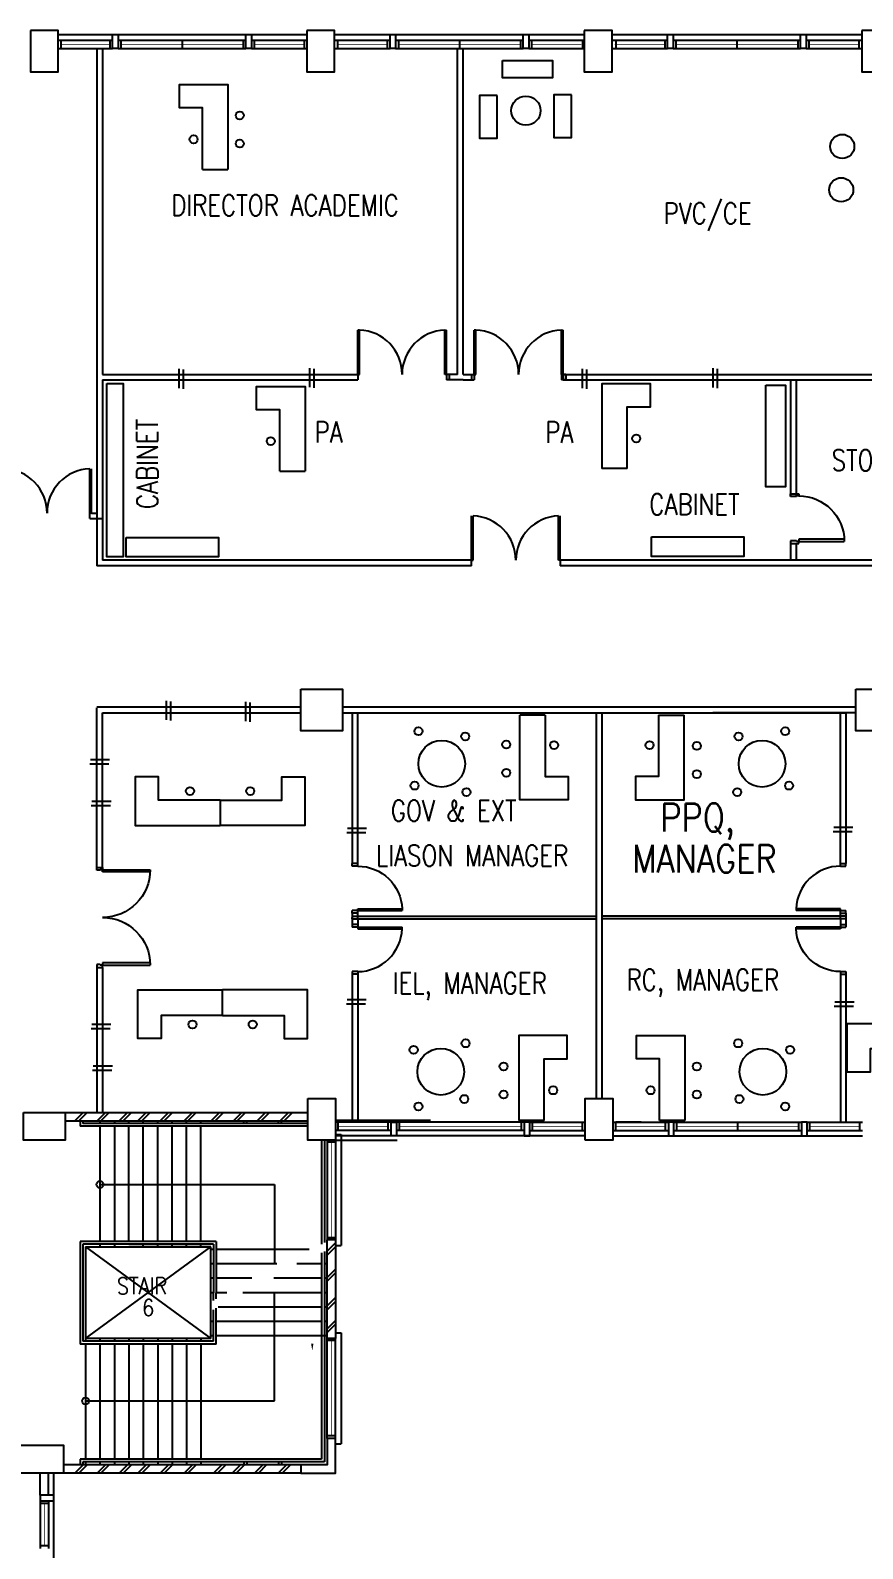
# Model space of a CAD drawing. Extents: x 2284769 to 2400769, y -845223 to -764674.
# Drawn here: x 2365269 to 2380269, y -792037 to -764674 of the extents above; entities that cross this region are included whole.
import ezdxf

# ---------------------------------------------------------------- set-up
doc = ezdxf.new("R2010")
doc.units = 0
doc.header["$LTSCALE"] = 10
doc.header["$MEASUREMENT"] = 0
doc.linetypes.add('DIVIDE', pattern=[1.25, 0.5, -0.25, 0, -0.25, 0, -0.25])
doc.layers.get('0').update_dxf_attribs({"linetype": 'CONTINUOUS'})
for name, color, linetype in [('COL', 3, 'CONTINUOUS'), ('DOOR', 5, 'CONTINUOUS'), ('DR', 7, 'CONTINUOUS'), ('H', 1, 'CONTINUOUS'), ('partition', 7, 'CONTINUOUS'), ('rail', 1, 'CONTINUOUS'), ('stair', 7, 'CONTINUOUS'), ('T50', 4, 'CONTINUOUS'), ('WALL', 2, 'CONTINUOUS'), ('WIN', 5, 'CONTINUOUS'), ('WP', 50, 'DIVIDE')]:
    doc.layers.add(name, color=color, linetype=linetype)
doc.styles.add('DIMTEXT', font='romans.shx', dxfattribs={"width": 0.8, "height": 400})
doc.styles.add('ROMANS', font='romans')

# ---------------------------------------------------------------- blocks, each defined once
blk = doc.blocks.new('DR-900-B')
at = {"layer": 'DR'}
for p, q in [((0, 900), (-150, 900)), ((-150, 900), (-150, 860)), ((-150, 860), (-110, 860)), ((-110, 860), (-110, 850)), ((-110, 850), (0, 850)), ((0, 850), (0, 900)), ((-150, 40), (-970, 40)), ((-969, 80), (-150, 80)), ((-150, 80), (-150, 40)), ((-150, 40), (-110, 40)), ((-150, 0), (-150, 40)), ((0, 0), (-150, 0)), ((-110, 50), (0, 50)), ((-110, 40), (-110, 50)), ((0, 50), (0, 0))]:
    blk.add_line(p, q, dxfattribs=at)
blk.add_arc((-150, 40), 820, 90, 180, dxfattribs=at)
blk = doc.blocks.new('D900')
at = {"layer": 'DOOR', "color": 7}
for p, q in [((50, 100), (50, 899)), ((80, 899), (50, 899)), ((80, 100), (80, 899)), ((0, 100), (0, 0)), ((0, 100), (50, 100)), ((0, 0), (50, 0)), ((50, 100), (50, 0)), ((50, 100), (80, 100)), ((850, 100), (850, 0)), ((850, 100), (900, 100)), ((850, 0), (900, 0)), ((900, 100), (900, 0))]:
    blk.add_line(p, q, dxfattribs=at)
blk.add_arc((50, 100), 800, 0, 87.8509, dxfattribs=at)
blk = doc.blocks.new('D1800-A')
at = {"layer": 'DR'}
for p, q in [((0, 0), (100, 0)), ((0, -50), (0, 0)), ((100, 0), (100, -40)), ((60, -50), (0, -50)), ((100, -40), (60, -40)), ((60, -40), (60, -50)), ((100, -40), (960, -40)), ((100, -80), (100, -40)), ((959, -80), (100, -80)), ((60, -1750), (0, -1750)), ((0, -1750), (0, -1800)), ((0, -1800), (100, -1800)), ((60, -1760), (60, -1750)), ((100, -1760), (60, -1760)), ((959, -1720), (100, -1720)), ((100, -1720), (100, -1760)), ((100, -1760), (960, -1760)), ((100, -1800), (100, -1760))]:
    blk.add_line(p, q, dxfattribs=at)
for centre, start, end in [((100, -40), 270.0001, 0), ((100, -1760), 0, 90)]:
    blk.add_arc(centre, 860, start, end, dxfattribs=at)

msp = doc.modelspace()

# ---------------------------------------------------------------- linework, layer by layer
at = {"color": 0}
for p, q in [((2365769.4, -764749.1), (2370252.4, -764749.1)), ((2370752.4, -764749.1), (2375252.4, -764749.1)), ((2375752.4, -764749.1), (2380252.4, -764749.1)), ((2375269.4, -784599.1), (2370769.4, -784599.1)), ((2375769.4, -784599.1), (2380269.4, -784599.1)), ((2369669.8, -785473.7), (2369669.8, -786904.1)), ((2369669.8, -789374.1), (2369669.8, -787424.1)), ((2365694.4, -796174.1), (2365694.4, -790674.1))]:
    msp.add_line(p, q, dxfattribs=at)
at = {"linetype": 'Continuous', "ltscale": 0.6}
for p, q in [((2368373.3, -767180.4), (2368830.9, -767180.4)), ((2375568.8, -771042), (2375568.8, -772344.6)), ((2378969.4, -770974.1), (2378969.4, -773074.1)), ((2378969.4, -770974.1), (2379069.4, -770974.1)), ((2379069.4, -770974.1), (2379069.4, -773074.1)), ((2370222.2, -771090.3), (2370222.2, -772392.9)), ((2369764.6, -772619.9), (2370222.2, -772619.9)), ((2376026.4, -772571.6), (2375568.8, -772571.6)), ((2378969.4, -773874.1), (2378969.4, -774224.1)), ((2378969.4, -773924.1), (2378969.4, -774224.1)), ((2379069.4, -773924.1), (2379069.4, -774224.1)), ((2366469.4, -779761.4), (2366469.4, -776882.2)), ((2366569.4, -779761.4), (2366569.4, -776973.9)), ((2371069.4, -776973.9), (2371069.4, -779686.4)), ((2371169.4, -779686.4), (2371169.4, -776973.9)), ((2374545.8, -777012.8), (2374088.1, -777012.8)), ((2375569.4, -776973.9), (2379969.4, -776973.9)), ((2376593.1, -777012.8), (2377050.7, -777012.8)), ((2379869.4, -779686.4), (2379869.4, -776973.9)), ((2379969.4, -776973.9), (2379969.4, -779686.4)), ((2368688.8, -778546.2), (2368688.8, -779003.9)), ((2368688.8, -778546.2), (2368688.8, -779003.9)), ((2368688.8, -778546.2), (2368688.8, -779003.9)), ((2371069.4, -780586.4), (2371069.4, -780836.4)), ((2371069.4, -780636.4), (2375469.4, -780636.4)), ((2379969.4, -780636.4), (2375569.4, -780636.4)), ((2379969.4, -780586.4), (2379969.4, -780836.4)), ((2371069.4, -780686.4), (2371069.4, -780661.4)), ((2371069.4, -780686.4), (2375469.4, -780686.4)), ((2379969.4, -780686.4), (2375569.4, -780686.4)), ((2371069.4, -781686.4), (2371069.4, -784349.1)), ((2371169.4, -781686.4), (2371169.4, -784349.1)), ((2379869.4, -781686.4), (2379869.4, -784349.1)), ((2379969.4, -781686.4), (2379969.4, -784349.1)), ((2367204.5, -781968.7), (2368507, -781968.7)), ((2367204.5, -781968.7), (2368507, -781968.7)), ((2368734, -782426.4), (2368734, -781968.7)), ((2368734, -782426.4), (2368734, -781968.7)), ((2368734, -782426.4), (2368734, -781968.7)), ((2370263.6, -781968.7), (2368961, -781968.7)), ((2370263.6, -781968.7), (2368961, -781968.7)), ((2366569.4, -782603.9), (2366569.4, -783061.6)), ((2374529, -784319.2), (2374071.3, -784319.2)), ((2376277.1, -784349.1), (2375819.4, -784349.1)), ((2377067.5, -784319.2), (2376609.8, -784319.2))]:
    msp.add_line(p, q, dxfattribs=at)
at = {"color": 0, "ltscale": 0.6}
for p, q in [((2371199.4, -770074.7), (2371169.4, -770074.7)), ((2372739.4, -770074.7), (2372769.4, -770074.7)), ((2367946.2, -770774.6), (2367946.2, -771119.7)), ((2368024.1, -770786.6), (2368024.1, -771131.7)), ((2370298.4, -770761), (2370298.4, -771106)), ((2370376.3, -770773), (2370376.3, -771118)), ((2375215.6, -770776.2), (2375215.6, -771121.2)), ((2375293.5, -770788.2), (2375293.5, -771133.3)), ((2377567.8, -770762.5), (2377567.8, -771107.6)), ((2377645.7, -770774.6), (2377645.7, -771119.6)), ((2366569.4, -770974.1), (2366569.4, -774224.1)), ((2371169.4, -770874.1), (2371169.4, -770974.1)), ((2373069.4, -770974.1), (2372769.4, -770974.1)), ((2374839.4, -770874.1), (2374839.4, -770974.1)), ((2374869.4, -770974.1), (2374839.4, -770974.1)), ((2366369.4, -773374.1), (2366339.4, -773374.1)), ((2366339.4, -773474.1), (2366569.4, -773474.1)), ((2373219.4, -774324.1), (2366469.4, -774324.1)), ((2373219.4, -774324.1), (2373219.4, -774224.1)), ((2373219.4, -774224.1), (2373249.4, -774224.1)), ((2374819.4, -774224.1), (2374789.4, -774224.1)), ((2374819.4, -774224.1), (2374819.4, -774324.1)), ((2367717.7, -776755.4), (2367717.7, -777100.5)), ((2367795.6, -776767.5), (2367795.6, -777112.5)), ((2369144.4, -776776.7), (2369144.4, -777121.8)), ((2369222.3, -776788.7), (2369222.3, -777133.8)), ((2375469.4, -776973.9), (2375469.4, -783924.1)), ((2375569.4, -776973.9), (2375569.4, -783924.1)), ((2366338.5, -777893.9), (2366683.5, -777893.9)), ((2366350.5, -777816), (2366695.5, -777816)), ((2366366.8, -778642.9), (2366711.8, -778642.9)), ((2366378.8, -778565), (2366723.8, -778565)), ((2370971.3, -779131.5), (2371316.3, -779131.5)), ((2370983.3, -779053.6), (2371328.3, -779053.6)), ((2379738.4, -779114.6), (2380083.4, -779114.6)), ((2379750.4, -779036.7), (2380095.4, -779036.7)), ((2370966.2, -782215.2), (2371311.3, -782215.2)), ((2370978.2, -782137.3), (2371323.3, -782137.3)), ((2379757.6, -782260), (2380102.6, -782260)), ((2379769.6, -782182.1), (2380114.6, -782182.1)), ((2366363.8, -782664), (2366708.9, -782664)), ((2366375.8, -782586.1), (2366720.9, -782586.1)), ((2366404.1, -783335.1), (2366749.2, -783335.1)), ((2366392.1, -783413.1), (2366737.1, -783413.1)), ((2370269.4, -783924.1), (2370519.4, -783924.1)), ((2365144.4, -784174.1), (2365894.4, -784174.1)), ((2365894.4, -784174.1), (2365894.4, -784674.1)), ((2365894.4, -784674.1), (2365144.4, -784674.1))]:
    msp.add_line(p, q, dxfattribs=at)
for points in [[(2373779.2, -765215), (2374681.4, -765215), (2374681.4, -765531.8), (2373779.2, -765531.8)], [(2373681.6, -765848.5), (2373364.6, -765848.5), (2373364.6, -766615.9), (2373681.6, -766615.9)], [(2375022.8, -765836.3), (2374705.8, -765836.3), (2374705.8, -766603.8), (2375022.8, -766603.8)]]:
    msp.add_lwpolyline(points, close=True, dxfattribs=at)
at = {"linetype": 'Continuous', "ltscale": 0.6}
for points in [[(2368373.3, -767180.4), (2368373.3, -766070.5), (2367955.5, -766070.5), (2367955.5, -765650.8), (2368830.9, -765650.8), (2368830.9, -767180.4)], [(2376026.4, -772571.6), (2376026.4, -771461.7), (2376444.2, -771461.7), (2376444.2, -771042), (2375568.8, -771042), (2375568.8, -772571.6)], [(2369764.6, -772619.9), (2369764.6, -771510), (2369346.8, -771510), (2369346.8, -771090.3), (2370222.2, -771090.3), (2370222.2, -772619.9)], [(2374545.8, -777012.8), (2374545.8, -778122.7), (2374963.5, -778122.7), (2374963.5, -778542.4), (2374088.1, -778542.4), (2374088.1, -777012.8)], [(2376593.1, -777012.8), (2376593.1, -778122.7), (2376175.3, -778122.7), (2376175.3, -778542.4), (2377050.7, -778542.4), (2377050.7, -777012.8)], [(2368688.8, -778546.2), (2367578.9, -778546.2), (2367578.9, -778128.5), (2367159.2, -778128.5), (2367159.2, -779003.9), (2368688.8, -779003.9)], [(2368688.8, -778546.2), (2369798.7, -778546.2), (2369798.7, -778128.5), (2370218.4, -778128.5), (2370218.4, -779003.9), (2368688.8, -779003.9)], [(2368734, -782426.4), (2367624.2, -782426.4), (2367624.2, -782844.1), (2367204.5, -782844.1), (2367204.5, -781968.7), (2368734, -781968.7)], [(2368734, -782426.4), (2369843.9, -782426.4), (2369843.9, -782844.1), (2370263.6, -782844.1), (2370263.6, -781968.7), (2368734, -781968.7)], [(2374529, -784319.2), (2374529, -783209.3), (2374946.7, -783209.3), (2374946.7, -782789.6), (2374071.3, -782789.6), (2374071.3, -784319.2)], [(2376609.8, -784319.2), (2376609.8, -783209.3), (2376192.1, -783209.3), (2376192.1, -782789.6), (2377067.5, -782789.6), (2377067.5, -784319.2)], [(2381517.5, -783031.4), (2380407.6, -783031.4), (2380407.6, -783449.1), (2379987.9, -783449.1), (2379987.9, -782573.7), (2381517.5, -782573.7)]]:
    msp.add_lwpolyline(points, dxfattribs=at)
for points in [[(2366646.7, -771039.4), (2366939.4, -771039.4), (2366939.4, -774162.2), (2366646.7, -774162.2)], [(2378524.9, -771070.8), (2378880.4, -771070.8), (2378880.4, -772902.8), (2378524.9, -772902.8)], [(2366997.9, -773811.3), (2368659.9, -773811.3), (2368659.9, -774162.2), (2366997.9, -774162.2)], [(2376467.1, -773804.4), (2378129.1, -773804.4), (2378129.1, -774155.3), (2376467.1, -774155.3)]]:
    msp.add_lwpolyline(points, close=True, dxfattribs=at)
at = {"color": 0, "ltscale": 0.6}
for centre, radius in [((2374200.9, -766121.3), 263.2), ((2369044.5, -766207), 72.4), ((2368210.5, -766637.9), 72.4), ((2369044.5, -766714.6), 72.4), ((2379901.9, -766766.6), 217.7), ((2379883.3, -767547.6), 217.7), ((2369601.8, -772077.4), 72.4), ((2376189.2, -772029.1), 72.4), ((2372264.5, -777304.9), 72.4), ((2373106, -777398.3), 72.4), ((2378032.8, -777398.3), 72.4), ((2378874.3, -777304.9), 72.4), ((2372682.6, -777891.1), 420.4), ((2373846.6, -777545.1), 72.4), ((2374708.6, -777555.3), 72.4), ((2376430.3, -777555.3), 72.4), ((2377281.1, -777569.3), 72.4), ((2378456.2, -777891.1), 420.4), ((2373846.6, -778052.7), 72.4), ((2377281.1, -778076.8), 72.4), ((2368146.4, -778383.5), 72.4), ((2369231.3, -778383.5), 72.4), ((2372194.4, -778285.8), 72.4), ((2373129.4, -778402.6), 72.4), ((2378009.4, -778402.6), 72.4), ((2378944.4, -778285.8), 72.4), ((2368191.6, -782589.2), 72.4), ((2369276.5, -782589.2), 72.4), ((2372177.6, -783046.1), 72.4), ((2372665.8, -783440.8), 420.4), ((2373112.6, -782929.4), 72.4), ((2378026.2, -782929.4), 72.4), ((2378473, -783440.8), 420.4), ((2378961.2, -783046.1), 72.4), ((2373798.2, -783345.8), 72.4), ((2377281.1, -783345.8), 72.4), ((2373089.3, -783933.7), 72.4), ((2373798.2, -783853.4), 72.4), ((2374691.8, -783776.7), 72.4), ((2376447.1, -783776.7), 72.4), ((2377281.1, -783853.4), 72.4), ((2378049.6, -783933.7), 72.4), ((2372264.5, -784067.9), 72.4), ((2378874.3, -784067.9), 72.4)]:
    msp.add_circle(centre, radius, dxfattribs=at)
at = {"layer": 'COL', "color": 0}
for points in [[(2365269.4, -764674.1), (2365269.4, -765424.1), (2365769.4, -765424.1), (2365769.4, -764674.1)], [(2370252.4, -764674.1), (2370252.4, -765424.1), (2370752.4, -765424.1), (2370752.4, -764674.1)], [(2375252.4, -764674.1), (2375252.4, -765424.1), (2375752.4, -765424.1), (2375752.4, -764674.1)], [(2380252.4, -764674.1), (2380252.4, -765424.1), (2380752.4, -765424.1), (2380752.4, -764674.1)], [(2370144.4, -776549.1), (2370894.4, -776549.1), (2370894.4, -777299.1), (2370144.4, -777299.1)], [(2380144.4, -776549.1), (2380894.4, -776549.1), (2380894.4, -777299.1), (2380144.4, -777299.1)], [(2370269.4, -783924.1), (2370769.4, -783924.1), (2370769.4, -784674.1), (2370269.4, -784674.1)], [(2375269.4, -784674.1), (2375269.4, -783924.1), (2375769.4, -783924.1), (2375769.4, -784674.1)], [(2375269.4, -784674.1), (2375269.4, -783924.1), (2375769.4, -783924.1), (2375769.4, -784674.1)], [(2365144.4, -784174.1), (2365894.4, -784174.1), (2365894.4, -784674.1), (2365144.4, -784674.1)], [(2365019.4, -790174.1), (2365869.4, -790174.1), (2365869.4, -790674.1), (2365019.4, -790674.1)]]:
    msp.add_lwpolyline(points, close=True, dxfattribs=at)
msp.add_lwpolyline([(2370619.4, -790049.1), (2370619.4, -790524.1), (2370144.4, -790524.1), (2370144.4, -790674.1), (2370769.4, -790674.1), (2370769.4, -790049.1), (2370619.4, -790049.1)], dxfattribs=at)
at = {"layer": 'DOOR', "color": 0}
for p, q in [((2371169.4, -770874.1), (2371169.4, -770074.7)), ((2371199.4, -770874.1), (2371199.4, -770074.7)), ((2372739.4, -770874.1), (2372739.4, -770074.7)), ((2372769.4, -770874.1), (2372769.4, -770074.7)), ((2373269.4, -770874.1), (2373269.4, -770074.7)), ((2373299.4, -770074.7), (2373269.4, -770074.7)), ((2373299.4, -770874.1), (2373299.4, -770074.7)), ((2374839.4, -770874.1), (2374839.4, -770074.7)), ((2374839.4, -770074.7), (2374869.4, -770074.7)), ((2374869.4, -770874.1), (2374869.4, -770074.7)), ((2372819.4, -770874.1), (2372739.4, -770874.1)), ((2372769.4, -770874.1), (2372769.4, -770974.1)), ((2372819.4, -770874.1), (2372819.4, -770974.1)), ((2373219.4, -770874.1), (2373219.4, -770974.1)), ((2373219.4, -770874.1), (2373269.4, -770874.1)), ((2373219.4, -770974.1), (2373269.4, -770974.1)), ((2373269.4, -770874.1), (2373269.4, -770974.1)), ((2373269.4, -770874.1), (2373299.4, -770874.1)), ((2374869.4, -770874.1), (2374839.4, -770874.1)), ((2374869.4, -770874.1), (2374869.4, -770974.1)), ((2374919.4, -770874.1), (2374869.4, -770874.1)), ((2374919.4, -770974.1), (2374869.4, -770974.1)), ((2374919.4, -770874.1), (2374919.4, -770974.1)), ((2366339.4, -773474.1), (2366339.4, -772574.7)), ((2366369.4, -773374.1), (2366369.4, -772574.7)), ((2373219.4, -774224.1), (2373219.4, -773424.7)), ((2373249.4, -774224.1), (2373249.4, -773424.7)), ((2374789.4, -774224.1), (2374789.4, -773424.7)), ((2374819.4, -774224.1), (2374819.4, -773424.7))]:
    msp.add_line(p, q, dxfattribs=at)
for centre, start, end in [((2371169.4, -770874.1), 0, 87.8509), ((2372769.4, -770874.1), 92.1491, 180), ((2373269.4, -770874.1), 0, 87.8509), ((2374869.4, -770874.1), 92.1491, 180), ((2364769.4, -773374.1), 0, 87.8509), ((2366369.4, -773374.1), 92.1491, 180), ((2373219.4, -774224.1), 0, 87.8509), ((2374819.4, -774224.1), 92.1491, 180)]:
    msp.add_arc(centre, 800, start, end, dxfattribs=at)
at = {"layer": 'H', "color": 0}
for p, q in [((2366222.9, -784174.1), (2366072.9, -784324.1)), ((2366293.6, -784174.1), (2366143.6, -784324.1)), ((2366620.9, -784174.1), (2366470.9, -784324.1)), ((2366691.6, -784174.1), (2366541.6, -784324.1)), ((2367021.8, -784174.1), (2366871.8, -784324.1)), ((2367092.5, -784174.1), (2366942.5, -784324.1)), ((2367356.9, -784174.1), (2367206.9, -784324.1)), ((2367427.6, -784174.1), (2367277.6, -784324.1)), ((2367757.8, -784174.1), (2367607.8, -784324.1)), ((2367828.5, -784174.1), (2367678.5, -784324.1)), ((2368188.8, -784174.1), (2368038.8, -784324.1)), ((2368259.5, -784174.1), (2368109.5, -784324.1)), ((2368677.9, -784174.1), (2368527.9, -784324.1)), ((2368748.6, -784174.1), (2368598.6, -784324.1)), ((2369078.8, -784174.1), (2368928.8, -784324.1)), ((2369149.5, -784174.1), (2368999.5, -784324.1)), ((2369509.8, -784174.1), (2369359.8, -784324.1)), ((2369580.5, -784174.1), (2369430.5, -784324.1)), ((2369923.8, -784174.1), (2369773.8, -784324.1)), ((2369994.5, -784174.1), (2369844.5, -784324.1)), ((2370769.4, -786528.4), (2370619.4, -786678.4)), ((2370769.4, -786599.1), (2370619.4, -786749.1)), ((2370769.4, -786997.4), (2370619.4, -787147.4)), ((2370769.4, -787068.1), (2370619.4, -787218.1)), ((2370769.4, -787512.4), (2370619.4, -787662.4)), ((2370769.4, -787583.1), (2370619.4, -787733.1)), ((2370769.4, -787923.4), (2370619.4, -788073.4)), ((2370769.4, -787994.2), (2370619.4, -788144.2)), ((2366222.9, -790524.1), (2366072.9, -790674.1)), ((2366293.6, -790524.1), (2366143.6, -790674.1)), ((2366620.9, -790524.1), (2366470.9, -790674.1)), ((2366691.6, -790524.1), (2366541.6, -790674.1)), ((2367021.8, -790524.1), (2366871.8, -790674.1)), ((2367092.5, -790524.1), (2366942.5, -790674.1)), ((2367356.9, -790524.1), (2367206.9, -790674.1)), ((2367427.6, -790524.1), (2367277.6, -790674.1)), ((2367757.8, -790524.1), (2367607.8, -790674.1)), ((2367828.5, -790524.1), (2367678.5, -790674.1)), ((2368188.8, -790524.1), (2368038.8, -790674.1)), ((2368259.5, -790524.1), (2368109.5, -790674.1)), ((2368721.4, -790524.1), (2368571.4, -790674.1)), ((2368792.1, -790524.1), (2368642.1, -790674.1)), ((2369056.5, -790524.1), (2368906.5, -790674.1)), ((2369127.2, -790524.1), (2368977.2, -790674.1)), ((2369457.4, -790524.1), (2369307.4, -790674.1)), ((2369528.1, -790524.1), (2369378.1, -790674.1)), ((2369888.4, -790524.1), (2369738.4, -790674.1)), ((2369959.1, -790524.1), (2369809.1, -790674.1))]:
    msp.add_line(p, q, dxfattribs=at)
at = {"layer": 'partition', "color": 0}
for p, q in [((2366469.4, -764999.1), (2366469.4, -774324.1)), ((2366569.4, -764999.1), (2366569.4, -770874.1)), ((2373069.4, -770874.1), (2373069.4, -764999.1)), ((2378469.4, -764999.1), (2378569.4, -764999.1)), ((2366369.4, -773374.1), (2366469.4, -773374.1)), ((2366369.4, -773474.1), (2366469.4, -773474.1)), ((2373219.4, -774224.1), (2366569.4, -774224.1)), ((2378619.4, -774224.1), (2374819.4, -774224.1)), ((2377719.4, -774224.1), (2377569.4, -774224.1)), ((2381969.4, -774224.1), (2378619.4, -774224.1)), ((2370144.4, -776873.9), (2366469.4, -776873.9)), ((2366569.4, -776973.9), (2370144.4, -776973.9)), ((2380144.4, -776873.9), (2370894.4, -776873.9)), ((2366469.4, -781561.4), (2366469.4, -784174.1)), ((2366569.4, -781561.4), (2366569.4, -784174.1))]:
    msp.add_line(p, q, dxfattribs=at)
for points in [[(2372969.4, -770874.1), (2372969.4, -764999.1)], [(2366569.4, -770874.1), (2366719.4, -770874.1)], [(2366569.4, -770974.1), (2367619.4, -770974.1)], [(2366719.4, -770874.1), (2371199.4, -770874.1)], [(2367619.4, -770974.1), (2371169.4, -770974.1)], [(2372969.4, -770874.1), (2372819.4, -770874.1)], [(2373069.4, -770874.1), (2373219.4, -770874.1)], [(2373069.4, -770974.1), (2373219.4, -770974.1)], [(2374869.4, -770874.1), (2378619.4, -770874.1)], [(2374869.4, -770974.1), (2378619.4, -770974.1)], [(2377569.4, -770874.1), (2377719.4, -770874.1)], [(2377569.4, -770974.1), (2377719.4, -770974.1)], [(2378619.4, -770874.1), (2381969.4, -770874.1)], [(2378619.4, -770974.1), (2381969.4, -770974.1)], [(2378619.4, -774324.1), (2374819.4, -774324.1)], [(2383069.4, -774324.1), (2378619.4, -774324.1)], [(2370894.4, -776973.9), (2373069.4, -776973.9)], [(2373069.4, -776973.9), (2377469.4, -776973.9)], [(2380144.4, -776973.9), (2377569.4, -776973.9)], [(2371169.4, -780686.4), (2371169.4, -780536.4)], [(2371169.4, -780686.4), (2371169.4, -780536.4)], [(2371169.4, -780686.4), (2371169.4, -780536.4)], [(2371169.4, -780686.4), (2371169.4, -780536.4)], [(2379869.4, -780686.4), (2379869.4, -780536.4)], [(2379869.4, -780686.4), (2379869.4, -780536.4)], [(2379869.4, -780686.4), (2379869.4, -780536.4)], [(2379869.4, -780686.4), (2379869.4, -780536.4)], [(2371069.4, -780686.4), (2371069.4, -780836.4)], [(2371169.4, -780686.4), (2371169.4, -780836.4)], [(2371169.4, -780686.4), (2371169.4, -780836.4)], [(2371169.4, -780686.4), (2371169.4, -780836.4)], [(2371169.4, -780686.4), (2371169.4, -780836.4)], [(2379869.4, -780686.4), (2379869.4, -780836.4)], [(2379869.4, -780686.4), (2379869.4, -780836.4)], [(2379869.4, -780686.4), (2379869.4, -780836.4)], [(2379869.4, -780686.4), (2379869.4, -780836.4)], [(2379969.4, -780686.4), (2379969.4, -780836.4)]]:
    msp.add_lwpolyline(points, dxfattribs=at)
at = {"layer": 'rail', "color": 0}
for p, q in [((2366164.4, -784324.1), (2366164.4, -784424.1)), ((2370269.4, -784424.1), (2366164.4, -784424.1)), ((2366214.4, -784324.1), (2366214.4, -784374.1)), ((2370269.4, -784374.1), (2366214.4, -784374.1)), ((2369119.4, -784374.1), (2369119.4, -784324.1)), ((2369169.4, -784374.1), (2369169.4, -784324.1)), ((2369744.4, -784374.1), (2369744.4, -784324.1)), ((2369794.4, -784374.1), (2369794.4, -784324.1)), ((2370519.4, -784674.1), (2370519.4, -786546.6)), ((2370569.4, -784674.1), (2370569.4, -786518.4)), ((2368619.4, -786499.1), (2366164.4, -786499.1)), ((2366164.4, -786499.1), (2366164.4, -788349.1)), ((2368569.4, -786549.1), (2366214.4, -786549.1)), ((2366214.4, -786549.1), (2366214.4, -788299.1)), ((2368569.4, -786549.1), (2368569.4, -787424.1)), ((2368619.4, -786499.1), (2368619.4, -787424.1)), ((2370519.4, -786707.8), (2370519.4, -790424.1)), ((2370569.4, -786679.7), (2370569.4, -790474.1)), ((2368569.4, -787564.2), (2368569.4, -787424.1)), ((2368619.4, -787535.3), (2368619.4, -787424.1)), ((2368569.4, -788299.1), (2368569.4, -787734)), ((2368619.4, -788349.1), (2368619.4, -787704.7)), ((2368569.4, -788299.1), (2366214.4, -788299.1)), ((2368619.4, -788349.1), (2366164.4, -788349.1)), ((2370519.4, -790424.1), (2366164.4, -790424.1)), ((2366164.4, -790424.1), (2366164.4, -790524.1)), ((2370569.4, -790474.1), (2366214.4, -790474.1)), ((2366214.4, -790474.1), (2366214.4, -790524.1)), ((2369119.4, -790474.1), (2369119.4, -790524.1)), ((2369169.4, -790474.1), (2369169.4, -790524.1)), ((2369744.4, -790474.1), (2369744.4, -790524.1)), ((2369794.4, -790474.1), (2369794.4, -790524.1))]:
    msp.add_line(p, q, dxfattribs=at)
at = {"layer": 'stair', "color": 0}
for p, q in [((2366524.4, -784324.1), (2366524.4, -784374.1)), ((2366524.4, -784424.1), (2366524.4, -786499.1)), ((2366784.4, -784324.1), (2366784.4, -784374.1)), ((2366784.4, -784424.1), (2366784.4, -786499.1)), ((2367044.4, -784374.1), (2367044.4, -784324.1)), ((2367044.4, -786499.1), (2367044.4, -784424.1)), ((2367304.4, -784374.1), (2367304.4, -784324.1)), ((2367304.4, -786499.1), (2367304.4, -784424.1)), ((2367564.4, -784374.1), (2367564.4, -784324.1)), ((2367564.4, -786499.1), (2367564.4, -784424.1)), ((2367824.4, -784374.1), (2367824.4, -784324.1)), ((2367824.4, -786499.1), (2367824.4, -784424.1)), ((2368084.4, -784374.1), (2368084.4, -784324.1)), ((2368084.4, -786499.1), (2368084.4, -784424.1)), ((2368344.4, -784374.1), (2368344.4, -784324.1)), ((2368344.4, -786499.1), (2368344.4, -784424.1)), ((2372478.8, -784319.2), (2370769.4, -784319.2)), ((2370769.4, -784574.1), (2370869.4, -784574.1)), ((2370769.4, -784674.1), (2371877.6, -784674.1)), ((2370869.4, -784574.1), (2370869.4, -786574.1)), ((2366524.4, -785473.7), (2369669.8, -785473.7)), ((2366264.4, -788249.1), (2368519.4, -786599.1)), ((2366264.4, -786599.1), (2368519.4, -788249.1)), ((2366264.4, -786599.1), (2368519.4, -786599.1)), ((2366264.4, -786599.1), (2366264.4, -788299.1)), ((2366524.4, -786549.1), (2366524.4, -786599.1)), ((2366784.4, -786549.1), (2366784.4, -786599.1)), ((2368519.4, -786599.1), (2367044.4, -786599.1)), ((2367304.4, -786599.1), (2367304.4, -786549.1)), ((2367564.4, -786599.1), (2367564.4, -786549.1)), ((2367824.4, -786599.1), (2367824.4, -786549.1)), ((2368084.4, -786599.1), (2368084.4, -786549.1)), ((2368344.4, -786599.1), (2368344.4, -786549.1)), ((2368569.4, -786644.1), (2368518.4, -786644.1)), ((2368519.4, -788249.1), (2368519.4, -786599.1)), ((2370293, -786644.1), (2368619.4, -786644.1)), ((2370769.4, -786574.1), (2370869.4, -786574.1)), ((2368569.4, -786904.1), (2368518.4, -786904.1)), ((2369708.8, -786904.1), (2368619.4, -786904.1)), ((2370519.4, -786904.1), (2370073.9, -786904.1)), ((2370618.4, -786904.1), (2370569.4, -786904.1)), ((2368569.4, -787164.1), (2368518.4, -787164.1)), ((2369262, -787164.1), (2368619.4, -787164.1)), ((2370519.4, -787164.1), (2369659.1, -787164.1)), ((2370618.4, -787164.1), (2370569.4, -787164.1)), ((2368569.4, -787424.1), (2368518.4, -787424.1)), ((2368811.9, -787424.1), (2368619.4, -787424.1)), ((2368811.9, -787424.1), (2368619.4, -787424.1)), ((2370519.4, -787424.1), (2369097.5, -787424.1)), ((2370618.4, -787424.1), (2370569.4, -787424.1)), ((2370519.4, -787684.1), (2368654.5, -787684.1)), ((2370618.4, -787684.1), (2370569.4, -787684.1)), ((2368569.4, -787944.1), (2368518.4, -787944.1)), ((2370519.4, -787944.1), (2368619.4, -787944.1)), ((2370618.4, -787944.1), (2370569.4, -787944.1)), ((2368344.4, -788249.1), (2366264.4, -788249.1)), ((2366524.4, -788249.1), (2366524.4, -788299.1)), ((2366784.4, -788249.1), (2366784.4, -788299.1)), ((2368519.4, -788249.1), (2366784.4, -788249.1)), ((2367044.4, -788249.1), (2367044.4, -788299.1)), ((2367784.4, -788249.1), (2367224.4, -788249.1)), ((2367304.4, -788249.1), (2367304.4, -788299.1)), ((2367564.4, -788249.1), (2367564.4, -788299.1)), ((2367824.4, -788249.1), (2367824.4, -788299.1)), ((2368084.4, -788249.1), (2368084.4, -788299.1)), ((2368344.4, -788249.1), (2368344.4, -788299.1)), ((2368569.4, -788204.1), (2368518.4, -788204.1)), ((2370618.4, -788204.1), (2368619.4, -788204.1)), ((2370769.4, -788149.1), (2370869.4, -788149.1)), ((2370869.4, -788149.1), (2370869.4, -790149.1)), ((2366264.4, -788349.1), (2366264.4, -790424.1)), ((2366524.4, -788349.1), (2366524.4, -790424.1)), ((2366784.4, -788349.1), (2366784.4, -790424.1)), ((2367044.4, -788349.1), (2367044.4, -790424.1)), ((2367304.4, -788349.1), (2367304.4, -790424.1)), ((2367564.4, -788349.1), (2367564.4, -790424.1)), ((2367824.4, -788349.1), (2367824.4, -790424.1)), ((2368084.4, -788349.1), (2368084.4, -790424.1)), ((2368344.4, -788349.1), (2368344.4, -790424.1)), ((2366264.4, -789374.1), (2369669.8, -789374.1)), ((2370769.4, -790149.1), (2370869.4, -790149.1)), ((2366264.4, -790474.1), (2366264.4, -790524.1)), ((2366524.4, -790474.1), (2366524.4, -790524.1)), ((2366784.4, -790474.1), (2366784.4, -790524.1)), ((2367044.4, -790474.1), (2367044.4, -790524.1)), ((2367304.4, -790474.1), (2367304.4, -790524.1)), ((2367564.4, -790474.1), (2367564.4, -790524.1)), ((2367824.4, -790474.1), (2367824.4, -790524.1)), ((2368084.4, -790474.1), (2368084.4, -790524.1)), ((2368344.4, -790474.1), (2368344.4, -790524.1))]:
    msp.add_line(p, q, dxfattribs=at)
for centre in [(2366524.4, -785473.7), (2366264.4, -789374.1)]:
    msp.add_circle(centre, 62.5, dxfattribs=at)
at = {"layer": 'WALL', "color": 0}
for p, q in [((2365894.4, -784174.1), (2370269.4, -784174.1)), ((2365894.4, -784324.1), (2370269.4, -784324.1)), ((2370769.4, -786474.1), (2370619.4, -786474.1)), ((2370619.4, -788249.1), (2370619.4, -786474.1)), ((2370769.4, -786474.1), (2370769.4, -788249.1)), ((2370769.4, -788249.1), (2370619.4, -788249.1)), ((2365444.4, -791074.1), (2365444.4, -790674.1)), ((2365594.4, -791074.1), (2365594.4, -790674.1)), ((2370144.4, -790524.1), (2365869.4, -790524.1)), ((2370144.4, -790674.1), (2365869.4, -790674.1))]:
    msp.add_line(p, q, dxfattribs=at)
for points in [[(2366852.4, -764749.1), (2366852.4, -764999.1), (2366752.4, -764999.1), (2366752.4, -764749.1)], [(2369252.4, -764749.1), (2369252.4, -764999.1), (2369152.4, -764999.1), (2369152.4, -764749.1)], [(2371852.4, -764749.1), (2371852.4, -764999.1), (2371752.4, -764999.1), (2371752.4, -764749.1)], [(2374252.4, -764749.1), (2374252.4, -764999.1), (2374152.4, -764999.1), (2374152.4, -764749.1)], [(2376852.4, -764749.1), (2376852.4, -764999.1), (2376752.4, -764999.1), (2376752.4, -764749.1)], [(2379252.4, -764749.1), (2379252.4, -764999.1), (2379152.4, -764999.1), (2379152.4, -764749.1)], [(2371769.4, -784599.1), (2371769.4, -784349.1), (2371869.4, -784349.1), (2371869.4, -784599.1)], [(2374269.4, -784599.1), (2374269.4, -784349.1), (2374169.4, -784349.1), (2374169.4, -784599.1)], [(2376869.4, -784599.1), (2376869.4, -784349.1), (2376769.4, -784349.1), (2376769.4, -784599.1)], [(2379269.4, -784599.1), (2379269.4, -784349.1), (2379169.4, -784349.1), (2379169.4, -784599.1)], [(2365694.4, -791074.1), (2365444.4, -791074.1), (2365444.4, -791174.1), (2365694.4, -791174.1)]]:
    msp.add_lwpolyline(points, close=True, dxfattribs=at)
at = {"layer": 'WIN', "color": 0}
for p, q in [((2365769.4, -764849.1), (2366752.4, -764849.1)), ((2365769.4, -764999.1), (2366752.4, -764999.1)), ((2365819.4, -764849.1), (2365819.4, -764999.1)), ((2366702.4, -764849.1), (2366702.4, -764999.1)), ((2366852.4, -764849.1), (2369152.4, -764849.1)), ((2366852.4, -764999.1), (2369152.4, -764999.1)), ((2366902.4, -764849.1), (2366902.4, -764999.1)), ((2368002.4, -764849.1), (2368002.4, -764999.1)), ((2369102.4, -764849.1), (2369102.4, -764999.1)), ((2369252.4, -764849.1), (2370252.4, -764849.1)), ((2369252.4, -764999.1), (2370252.4, -764999.1)), ((2369302.4, -764849.1), (2369302.4, -764999.1)), ((2370202.4, -764849.1), (2370202.4, -764999.1)), ((2370752.4, -764849.1), (2371752.4, -764849.1)), ((2370752.4, -764999.1), (2371752.4, -764999.1)), ((2370802.4, -764849.1), (2370802.4, -764999.1)), ((2371702.4, -764849.1), (2371702.4, -764999.1)), ((2371852.4, -764849.1), (2374152.4, -764849.1)), ((2371852.4, -764999.1), (2374152.4, -764999.1)), ((2371902.4, -764849.1), (2371902.4, -764999.1)), ((2373002.4, -764849.1), (2373002.4, -764999.1)), ((2374102.4, -764849.1), (2374102.4, -764999.1)), ((2374252.4, -764849.1), (2375252.4, -764849.1)), ((2374252.4, -764999.1), (2375252.4, -764999.1)), ((2374302.4, -764849.1), (2374302.4, -764999.1)), ((2375219.4, -764849.1), (2375219.4, -764999.1)), ((2375752.4, -764849.1), (2376752.4, -764849.1)), ((2375752.4, -764999.1), (2376752.4, -764999.1)), ((2375819.4, -764849.1), (2375819.4, -764999.1)), ((2376702.4, -764849.1), (2376702.4, -764999.1)), ((2376852.4, -764849.1), (2379152.4, -764849.1)), ((2376852.4, -764999.1), (2379152.4, -764999.1)), ((2376902.4, -764849.1), (2376902.4, -764999.1)), ((2378002.4, -764849.1), (2378002.4, -764999.1)), ((2379102.4, -764849.1), (2379102.4, -764999.1)), ((2379252.4, -764849.1), (2380252.4, -764849.1)), ((2379252.4, -764999.1), (2380252.4, -764999.1)), ((2379302.4, -764849.1), (2379302.4, -764999.1)), ((2380202.4, -764849.1), (2380202.4, -764999.1)), ((2371769.4, -784349.1), (2370769.4, -784349.1)), ((2370819.4, -784499.1), (2370819.4, -784349.1)), ((2371719.4, -784499.1), (2371719.4, -784349.1)), ((2374169.4, -784349.1), (2371869.4, -784349.1)), ((2371919.4, -784499.1), (2371919.4, -784349.1)), ((2374119.4, -784499.1), (2374119.4, -784349.1)), ((2374269.4, -784349.1), (2375269.4, -784349.1)), ((2374319.4, -784499.1), (2374319.4, -784349.1)), ((2375219.4, -784499.1), (2375219.4, -784349.1)), ((2375769.4, -784349.1), (2376769.4, -784349.1)), ((2375819.4, -784499.1), (2375819.4, -784349.1)), ((2376719.4, -784499.1), (2376719.4, -784349.1)), ((2376869.4, -784349.1), (2379169.4, -784349.1)), ((2376919.4, -784499.1), (2376919.4, -784349.1)), ((2378019.4, -784499.1), (2378019.4, -784349.1)), ((2379119.4, -784499.1), (2379119.4, -784349.1)), ((2379269.4, -784349.1), (2380269.4, -784349.1)), ((2379319.4, -784499.1), (2379319.4, -784349.1)), ((2380219.4, -784499.1), (2380219.4, -784349.1)), ((2370619.4, -784674.1), (2370619.4, -786474.1)), ((2370769.4, -784712.1), (2370619.4, -784712.1)), ((2371769.4, -784499.1), (2370769.4, -784499.1)), ((2370769.4, -784674.1), (2370769.4, -786474.1)), ((2374169.4, -784499.1), (2371869.4, -784499.1)), ((2374269.4, -784499.1), (2375269.4, -784499.1)), ((2375769.4, -784499.1), (2376769.4, -784499.1)), ((2376869.4, -784499.1), (2379169.4, -784499.1)), ((2379269.4, -784499.1), (2380269.4, -784499.1)), ((2370769.4, -786436.1), (2370619.4, -786436.1)), ((2370619.4, -790049.1), (2370619.4, -788249.1)), ((2370769.4, -788287.1), (2370619.4, -788287.1)), ((2370769.4, -790049.1), (2370769.4, -788249.1)), ((2370769.4, -790002.2), (2370619.4, -790002.2)), ((2365444.4, -791174.1), (2365444.4, -792036.6)), ((2365594.4, -791224.1), (2365444.4, -791224.1)), ((2365594.4, -791174.1), (2365594.4, -792036.6)), ((2365594.4, -791986.6), (2365444.4, -791986.6))]:
    msp.add_line(p, q, dxfattribs=at)
at = {"layer": 'WIN', "color": 0, "const_width": 10, "flags": 128}
for points in [[(2366702.4, -764924.1), (2365819.4, -764924.1)], [(2366902.4, -764924.1), (2369102.4, -764924.1)], [(2369302.4, -764924.1), (2370202.4, -764924.1)], [(2371702.4, -764924.1), (2370802.4, -764924.1)], [(2371902.4, -764924.1), (2374102.4, -764924.1)], [(2374302.4, -764924.1), (2375202.4, -764924.1)], [(2376702.4, -764924.1), (2375802.4, -764924.1)], [(2376902.4, -764924.1), (2379102.4, -764924.1)], [(2379302.4, -764924.1), (2380202.4, -764924.1)], [(2371719.4, -784424.1), (2370819.4, -784424.1)], [(2374119.4, -784424.1), (2371919.4, -784424.1)], [(2374319.4, -784424.1), (2375219.4, -784424.1)], [(2376719.4, -784424.1), (2375819.4, -784424.1)], [(2376919.4, -784424.1), (2379119.4, -784424.1)], [(2379319.4, -784424.1), (2380219.4, -784424.1)], [(2370694.4, -784712.1), (2370694.4, -786436.1)], [(2370694.4, -790002.2), (2370694.4, -788287.1)], [(2365519.4, -791986.6), (2365519.4, -791224.1)]]:
    msp.add_lwpolyline(points, dxfattribs=at)
at = {"layer": 'WP', "color": 0}
msp.add_solid([(2370371.3, -788344.5), (2370329.6, -788344.5), (2370350.4, -788469.5)], dxfattribs=at)

# ---------------------------------------------------------------- block references
at = {"layer": 'stair', "color": 0, "xscale": -1}
for name, p, rotation in [('D1800-A', (2366469.4, -781561.4), 180), ('D900', (2371069.4, -780586.4), 269.9999991462263), ('D900', (2379969.4, -780786.4), 90.00000080041278)]:
    msp.add_blockref(name, p, dxfattribs=dict(at, rotation=rotation))
at = {"layer": 'stair', "color": 0}
for p, rotation in [((2379969.4, -780586.4), 90.00000085377367), ((2371069.4, -780786.4), 269.9999991995872)]:
    msp.add_blockref('D900', p, dxfattribs=dict(at, rotation=rotation))
at = {"layer": 'WALL', "color": 0, "xscale": -1}
msp.add_blockref('DR-900-B', (2378969.4, -773924.1), dxfattribs=at)

# ---------------------------------------------------------------- texts
at = {"layer": 'T50', "color": 0, "style": 'DIMTEXT', "width": 0.8}
for s, rotation, p in [('DIRECTOR ACADEMIC', 0, (2367806.5, -768018.2)), ('PVC/CE', 0, (2376680.2, -768161.8)), ('CABINET', 90, (2367568.4, -773301.4)), ('PA', 0, (2370390.5, -772102.1)), ('PA', 0, (2374547.8, -772104.9)), ('STORE', 0, (2379708.5, -772612.9)), ('CABINET', 0, (2376423.7, -773407.5)), ('GOV & EXT', 360, (2371765.9, -778928.6)), ('LIASON MANAGER', 360, (2371497, -779736.4)), ('IEL, MANAGER', 0, (2371799.1, -782035.6)), ('RC, MANAGER', 0, (2376012.6, -781975.6))]:
    msp.add_text(s, height=380, rotation=rotation, dxfattribs=at).set_placement(p)
at = {"layer": 'T50', "color": 0, "style": 'ROMANS', "width": 0.85}
for s, height, p in [('PPQ,', 500, (2376621.7, -779110.2)), ('MANAGER', 500, (2376115, -779853)), ('STAIR', 300, (2366829, -787452.4)), ('6', 300, (2367283.5, -787843.6))]:
    msp.add_text(s, height=height, dxfattribs=at).set_placement(p)

doc.saveas('drawing.dxf')
